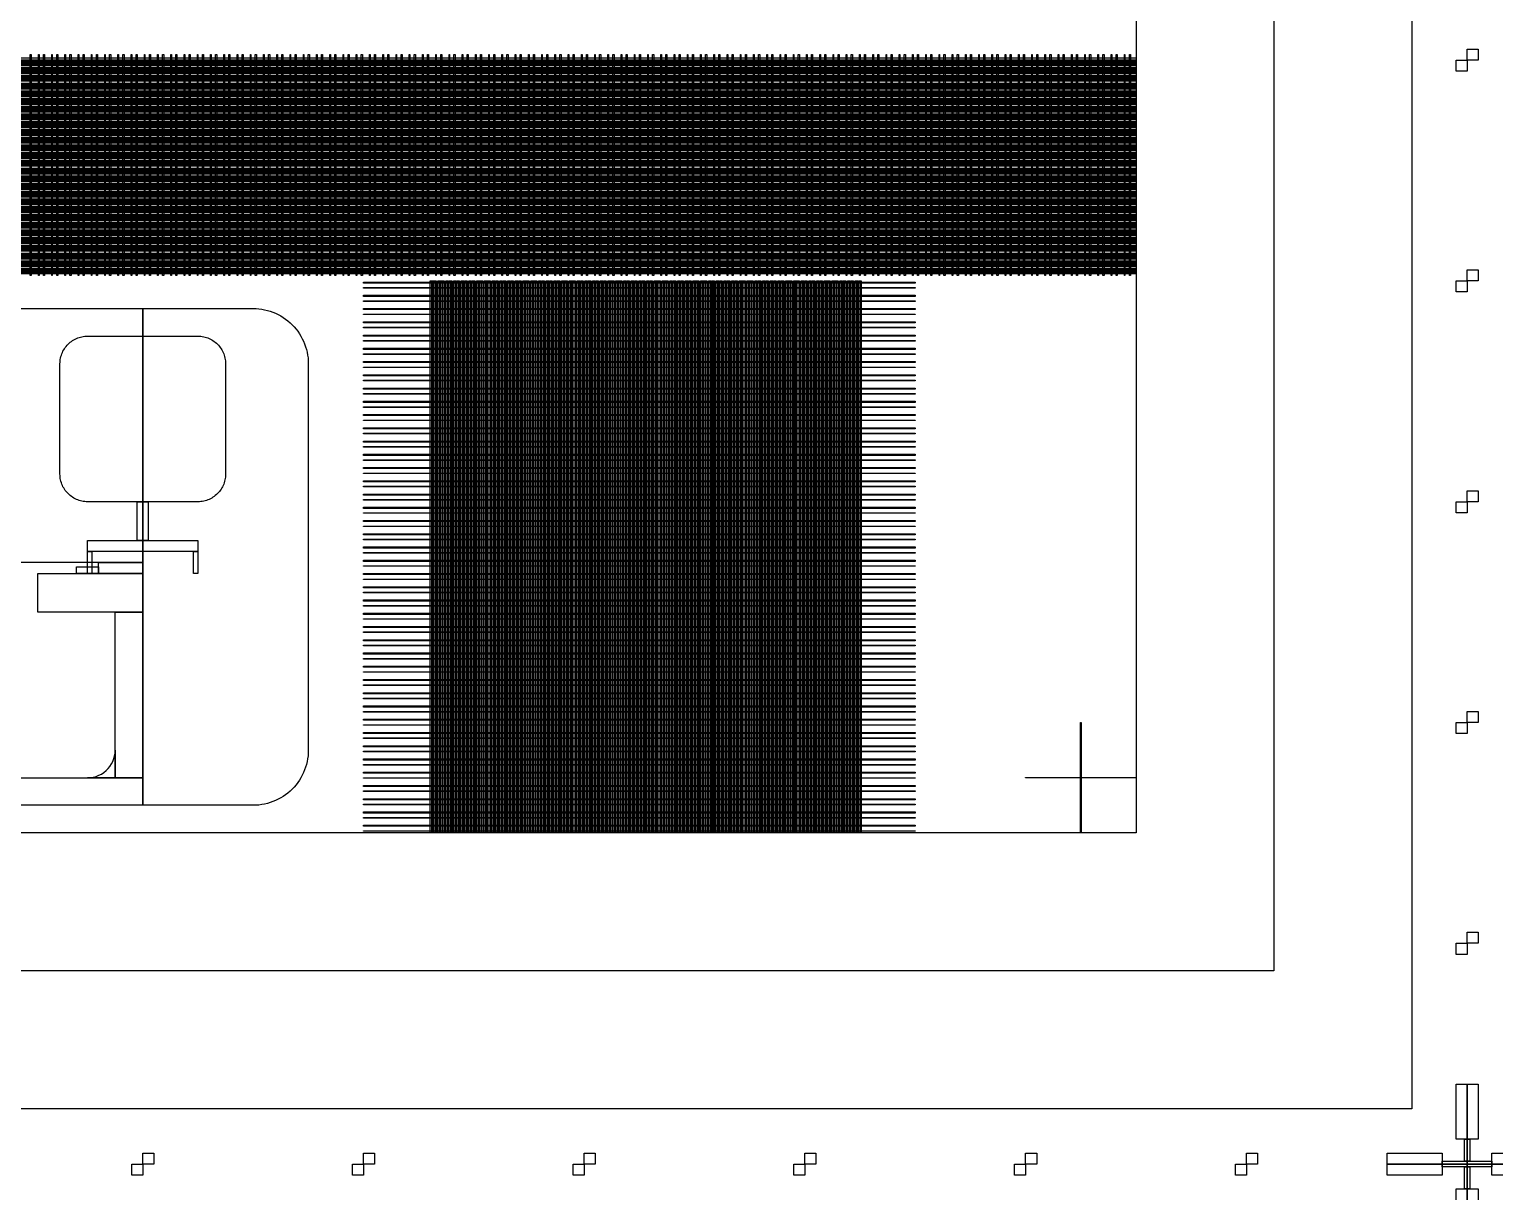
# Model space of a CAD drawing. Extents: x -50000 to 50000, y -50000 to 50000.
# Drawn here: x 33394 to 36050, y -7250 to -5144 of the extents above; entities that cross this region are included whole.
import ezdxf

# ---------------------------------------------------------------- set-up
doc = ezdxf.new("R2010")
doc.units = 0
for name, color, linetype in [('BASEMETAL', 3, 'CONTINUOUS'), ('FRAME', 14, 'CONTINUOUS'), ('MARKERS', 8, 'CONTINUOUS'), ('SECONDLAYER', 7, 'CONTINUOUS'), ('XOR', 5, 'CONTINUOUS'), ('XOR3', 15, 'CONTINUOUS')]:
    doc.layers.add(name, color=color, linetype=linetype)

# ---------------------------------------------------------------- blocks, each defined once
blk = doc.blocks.new('DICINGBORDER')
at = {"layer": 'XOR'}
for points in [[(0, 7195), (0, 7200), (45, 7200), (45, 7195)], [(45, 7180), (45, 7200), (145, 7200), (145, 7180)], [(4780, 7180), (4780, 7200), (4800, 7200), (4800, 7180)], [(5180, 7180), (5180, 7200), (5200, 7200), (5200, 7180)], [(5580, 7180), (5580, 7200), (5600, 7200), (5600, 7180)], [(5980, 7180), (5980, 7200), (6000, 7200), (6000, 7180)], [(6380, 7180), (6380, 7200), (6400, 7200), (6400, 7180)], [(6780, 7180), (6780, 7200), (6800, 7200), (6800, 7180)], [(7055, 7180), (7055, 7200), (7155, 7200), (7155, 7180)], [(7155, 7195), (7155, 7200), (7200, 7200), (7200, 7195)], [(0, 7155), (0, 7195), (5, 7195), (5, 7155)], [(7195, 7155), (7195, 7195), (7200, 7195), (7200, 7155)], [(0, 7055), (0, 7155), (20, 7155), (20, 7055)], [(7180, 7055), (7180, 7155), (7200, 7155), (7200, 7055)], [(0, 2000), (0, 2020), (20, 2020), (20, 2000)], [(7180, 1980), (7180, 2000), (7200, 2000), (7200, 1980)], [(0, 1600), (0, 1620), (20, 1620), (20, 1600)], [(7180, 1580), (7180, 1600), (7200, 1600), (7200, 1580)], [(0, 1200), (0, 1220), (20, 1220), (20, 1200)], [(7180, 1180), (7180, 1200), (7200, 1200), (7200, 1180)], [(0, 800), (0, 820), (20, 820), (20, 800)], [(7180, 780), (7180, 800), (7200, 800), (7200, 780)], [(0, 400), (0, 420), (20, 420), (20, 400)], [(7180, 380), (7180, 400), (7200, 400), (7200, 380)], [(0, 45), (0, 145), (20, 145), (20, 45)], [(7180, 45), (7180, 145), (7200, 145), (7200, 45)], [(0, 5), (0, 45), (5, 45), (5, 5)], [(7195, 5), (7195, 45), (7200, 45), (7200, 5)], [(0, 0), (0, 5), (45, 5), (45, 0)], [(45, 0), (45, 20), (145, 20), (145, 0)], [(4800, 0), (4800, 20), (4820, 20), (4820, 0)], [(5200, 0), (5200, 20), (5220, 20), (5220, 0)], [(5600, 0), (5600, 20), (5620, 20), (5620, 0)], [(6000, 0), (6000, 20), (6020, 20), (6020, 0)], [(6400, 0), (6400, 20), (6420, 20), (6420, 0)], [(6800, 0), (6800, 20), (6820, 20), (6820, 0)], [(7055, 0), (7055, 20), (7155, 20), (7155, 0)], [(7155, 0), (7155, 5), (7200, 5), (7200, 0)]]:
    blk.add_lwpolyline(points, close=True, dxfattribs=at)
blk = doc.blocks.new('CHIP_JARRAY')
at = {"layer": 'BASEMETAL'}
for points in [[(500, 1900), (500, 1904.3), (6500, 1904.3), (6500, 1900)], [(500, 1897), (500, 1899), (6500, 1899), (6500, 1897)], [(500, 1894), (500, 1896.4), (6500, 1896.4), (6500, 1894)], [(500, 1891), (500, 1893), (6500, 1893), (6500, 1891)], [(500, 1886), (500, 1890.3), (6500, 1890.3), (6500, 1886)], [(500, 1883), (500, 1885), (6500, 1885), (6500, 1883)], [(500, 1880), (500, 1882.4), (6500, 1882.4), (6500, 1880)], [(500, 1877), (500, 1879), (6500, 1879), (6500, 1877)], [(500, 1872), (500, 1876.3), (6500, 1876.3), (6500, 1872)], [(500, 1869), (500, 1871), (6500, 1871), (6500, 1869)], [(500, 1866), (500, 1868.4), (6500, 1868.4), (6500, 1866)], [(500, 1863), (500, 1865), (6500, 1865), (6500, 1863)], [(500, 1858), (500, 1862.3), (6500, 1862.3), (6500, 1858)], [(500, 1855), (500, 1857), (6500, 1857), (6500, 1855)], [(500, 1852), (500, 1854.4), (6500, 1854.4), (6500, 1852)], [(500, 1849), (500, 1851), (6500, 1851), (6500, 1849)], [(500, 1844), (500, 1848.3), (6500, 1848.3), (6500, 1844)], [(500, 1841), (500, 1843), (6500, 1843), (6500, 1841)], [(500, 1838), (500, 1840.4), (6500, 1840.4), (6500, 1838)], [(500, 1835), (500, 1837), (6500, 1837), (6500, 1835)], [(500, 1830), (500, 1834.3), (6500, 1834.3), (6500, 1830)], [(500, 1827), (500, 1829), (6500, 1829), (6500, 1827)], [(500, 1824), (500, 1826.4), (6500, 1826.4), (6500, 1824)], [(500, 1821), (500, 1823), (6500, 1823), (6500, 1821)], [(500, 1816), (500, 1820.3), (6500, 1820.3), (6500, 1816)], [(500, 1813), (500, 1815), (6500, 1815), (6500, 1813)], [(500, 1810), (500, 1812.4), (6500, 1812.4), (6500, 1810)], [(500, 1807), (500, 1809), (6500, 1809), (6500, 1807)], [(500, 1802), (500, 1806.3), (6500, 1806.3), (6500, 1802)], [(500, 1799), (500, 1801), (6500, 1801), (6500, 1799)], [(500, 1796), (500, 1798.4), (6500, 1798.4), (6500, 1796)], [(500, 1793), (500, 1795), (6500, 1795), (6500, 1793)], [(500, 1788), (500, 1792.3), (6500, 1792.3), (6500, 1788)], [(500, 1785), (500, 1787), (6500, 1787), (6500, 1785)], [(500, 1782), (500, 1784.4), (6500, 1784.4), (6500, 1782)], [(500, 1779), (500, 1781), (6500, 1781), (6500, 1779)], [(500, 1774), (500, 1778.3), (6500, 1778.3), (6500, 1774)], [(500, 1771), (500, 1773), (6500, 1773), (6500, 1771)], [(500, 1768), (500, 1770.4), (6500, 1770.4), (6500, 1768)], [(500, 1765), (500, 1767), (6500, 1767), (6500, 1765)], [(500, 1760), (500, 1764.3), (6500, 1764.3), (6500, 1760)], [(500, 1757), (500, 1759), (6500, 1759), (6500, 1757)], [(500, 1754), (500, 1756.4), (6500, 1756.4), (6500, 1754)], [(500, 1751), (500, 1753), (6500, 1753), (6500, 1751)], [(500, 1746), (500, 1750.3), (6500, 1750.3), (6500, 1746)], [(500, 1743), (500, 1745), (6500, 1745), (6500, 1743)], [(500, 1740), (500, 1742.4), (6500, 1742.4), (6500, 1740)], [(500, 1737), (500, 1739), (6500, 1739), (6500, 1737)], [(500, 1732), (500, 1736.3), (6500, 1736.3), (6500, 1732)], [(500, 1729), (500, 1731), (6500, 1731), (6500, 1729)], [(500, 1726), (500, 1728.4), (6500, 1728.4), (6500, 1726)], [(500, 1723), (500, 1725), (6500, 1725), (6500, 1723)], [(500, 1718), (500, 1722.3), (6500, 1722.3), (6500, 1718)], [(500, 1715), (500, 1717), (6500, 1717), (6500, 1715)], [(500, 1712), (500, 1714.4), (6500, 1714.4), (6500, 1712)], [(500, 1709), (500, 1711), (6500, 1711), (6500, 1709)], [(500, 1704), (500, 1708.3), (6500, 1708.3), (6500, 1704)], [(500, 1701), (500, 1703), (6500, 1703), (6500, 1701)], [(500, 1698), (500, 1700.4), (6500, 1700.4), (6500, 1698)], [(500, 1695), (500, 1697), (6500, 1697), (6500, 1695)], [(500, 1690), (500, 1694.3), (6500, 1694.3), (6500, 1690)], [(500, 1687), (500, 1689), (6500, 1689), (6500, 1687)], [(500, 1684), (500, 1686.4), (6500, 1686.4), (6500, 1684)], [(500, 1681), (500, 1683), (6500, 1683), (6500, 1681)], [(500, 1676), (500, 1680.3), (6500, 1680.3), (6500, 1676)], [(500, 1673), (500, 1675), (6500, 1675), (6500, 1673)], [(500, 1670), (500, 1672.4), (6500, 1672.4), (6500, 1670)], [(500, 1667), (500, 1669), (6500, 1669), (6500, 1667)], [(500, 1662), (500, 1666.3), (6500, 1666.3), (6500, 1662)], [(500, 1659), (500, 1661), (6500, 1661), (6500, 1659)], [(500, 1656), (500, 1658.4), (6500, 1658.4), (6500, 1656)], [(500, 1653), (500, 1655), (6500, 1655), (6500, 1653)], [(500, 1648), (500, 1652.3), (6500, 1652.3), (6500, 1648)], [(500, 1645), (500, 1647), (6500, 1647), (6500, 1645)], [(500, 1642), (500, 1644.4), (6500, 1644.4), (6500, 1642)], [(500, 1639), (500, 1641), (6500, 1641), (6500, 1639)], [(500, 1634), (500, 1638.3), (6500, 1638.3), (6500, 1634)], [(500, 1631), (500, 1633), (6500, 1633), (6500, 1631)], [(500, 1628), (500, 1630.4), (6500, 1630.4), (6500, 1628)], [(500, 1625), (500, 1627), (6500, 1627), (6500, 1625)], [(500, 1620), (500, 1624.3), (6500, 1624.3), (6500, 1620)], [(500, 1617), (500, 1619), (6500, 1619), (6500, 1617)], [(500, 1614), (500, 1616.4), (6500, 1616.4), (6500, 1614)], [(500, 1611), (500, 1613), (6500, 1613), (6500, 1611)], [(500, 1606), (500, 1610.3), (6500, 1610.3), (6500, 1606)], [(500, 1603), (500, 1605), (6500, 1605), (6500, 1603)], [(500, 1600), (500, 1602.4), (6500, 1602.4), (6500, 1600)], [(500, 1597), (500, 1599), (6500, 1599), (6500, 1597)], [(500, 1592), (500, 1596.3), (6500, 1596.3), (6500, 1592)], [(500, 1589), (500, 1591), (6500, 1591), (6500, 1589)], [(500, 1586), (500, 1588.4), (6500, 1588.4), (6500, 1586)], [(500, 1583), (500, 1585), (6500, 1585), (6500, 1583)], [(500, 1578), (500, 1582.3), (6500, 1582.3), (6500, 1578)], [(500, 1575), (500, 1577), (6500, 1577), (6500, 1575)], [(500, 1572), (500, 1574.4), (6500, 1574.4), (6500, 1572)], [(500, 1569), (500, 1571), (6500, 1571), (6500, 1569)], [(500, 1564), (500, 1568.3), (6500, 1568.3), (6500, 1564)], [(500, 1561), (500, 1563), (6500, 1563), (6500, 1561)], [(500, 1558), (500, 1560.4), (6500, 1560.4), (6500, 1558)], [(500, 1555), (500, 1557), (6500, 1557), (6500, 1555)], [(500, 1550), (500, 1554.3), (6500, 1554.3), (6500, 1550)], [(500, 1547), (500, 1549), (6500, 1549), (6500, 1547)], [(500, 1544), (500, 1546.4), (6500, 1546.4), (6500, 1544)], [(500, 1541), (500, 1543), (6500, 1543), (6500, 1541)], [(500, 1536), (500, 1540.3), (6500, 1540.3), (6500, 1536)], [(500, 1533), (500, 1535), (6500, 1535), (6500, 1533)], [(500, 1530), (500, 1532.4), (6500, 1532.4), (6500, 1530)], [(500, 1527), (500, 1529), (6500, 1529), (6500, 1527)], [(500, 1522), (500, 1526.3), (6500, 1526.3), (6500, 1522)], [(500, 1519), (500, 1521), (6500, 1521), (6500, 1519)], [(500, 1516), (500, 1518.4), (6500, 1518.4), (6500, 1516)], [(500, 1513), (500, 1515), (6500, 1515), (6500, 1513)], [(5221, 500), (5221, 1500), (5225.3, 1500), (5225.3, 500)], [(5224, 500), (5224, 1500), (5226, 1500), (5226, 500)], [(5227, 500), (5227, 1500), (5229.4, 1500), (5229.4, 500)], [(5230, 500), (5230, 1500), (5232, 1500), (5232, 500)], [(5235, 500), (5235, 1500), (5239.3, 1500), (5239.3, 500)], [(5238, 500), (5238, 1500), (5240, 1500), (5240, 500)], [(5241, 500), (5241, 1500), (5243.4, 1500), (5243.4, 500)], [(5244, 500), (5244, 1500), (5246, 1500), (5246, 500)], [(5249, 500), (5249, 1500), (5253.3, 1500), (5253.3, 500)], [(5252, 500), (5252, 1500), (5254, 1500), (5254, 500)], [(5255, 500), (5255, 1500), (5257.4, 1500), (5257.4, 500)], [(5258, 500), (5258, 1500), (5260, 1500), (5260, 500)], [(5263, 500), (5263, 1500), (5267.3, 1500), (5267.3, 500)], [(5266, 500), (5266, 1500), (5268, 1500), (5268, 500)], [(5269, 500), (5269, 1500), (5271.4, 1500), (5271.4, 500)], [(5272, 500), (5272, 1500), (5274, 1500), (5274, 500)], [(5277, 500), (5277, 1500), (5281.3, 1500), (5281.3, 500)], [(5280, 500), (5280, 1500), (5282, 1500), (5282, 500)], [(5283, 500), (5283, 1500), (5285.4, 1500), (5285.4, 500)], [(5286, 500), (5286, 1500), (5288, 1500), (5288, 500)], [(5291, 500), (5291, 1500), (5295.3, 1500), (5295.3, 500)], [(5294, 500), (5294, 1500), (5296, 1500), (5296, 500)], [(5297, 500), (5297, 1500), (5299.4, 1500), (5299.4, 500)], [(5300, 500), (5300, 1500), (5302, 1500), (5302, 500)], [(5305, 500), (5305, 1500), (5309.3, 1500), (5309.3, 500)], [(5308, 500), (5308, 1500), (5310, 1500), (5310, 500)], [(5311, 500), (5311, 1500), (5313.4, 1500), (5313.4, 500)], [(5314, 500), (5314, 1500), (5316, 1500), (5316, 500)], [(5319, 500), (5319, 1500), (5323.3, 1500), (5323.3, 500)], [(5322, 500), (5322, 1500), (5324, 1500), (5324, 500)], [(5325, 500), (5325, 1500), (5327.4, 1500), (5327.4, 500)], [(5328, 500), (5328, 1500), (5330, 1500), (5330, 500)], [(5333, 500), (5333, 1500), (5337.3, 1500), (5337.3, 500)], [(5336, 500), (5336, 1500), (5338, 1500), (5338, 500)], [(5339, 500), (5339, 1500), (5341.4, 1500), (5341.4, 500)], [(5342, 500), (5342, 1500), (5344, 1500), (5344, 500)], [(5347, 500), (5347, 1500), (5351.3, 1500), (5351.3, 500)], [(5350, 500), (5350, 1500), (5352, 1500), (5352, 500)], [(5353, 500), (5353, 1500), (5355.4, 1500), (5355.4, 500)], [(5356, 500), (5356, 1500), (5358, 1500), (5358, 500)], [(5361, 500), (5361, 1500), (5365.3, 1500), (5365.3, 500)], [(5364, 500), (5364, 1500), (5366, 1500), (5366, 500)], [(5367, 500), (5367, 1500), (5369.4, 1500), (5369.4, 500)], [(5370, 500), (5370, 1500), (5372, 1500), (5372, 500)], [(5375, 500), (5375, 1500), (5379.3, 1500), (5379.3, 500)], [(5378, 500), (5378, 1500), (5380, 1500), (5380, 500)], [(5381, 500), (5381, 1500), (5383.4, 1500), (5383.4, 500)], [(5384, 500), (5384, 1500), (5386, 1500), (5386, 500)], [(5389, 500), (5389, 1500), (5393.3, 1500), (5393.3, 500)], [(5392, 500), (5392, 1500), (5394, 1500), (5394, 500)], [(5395, 500), (5395, 1500), (5397.4, 1500), (5397.4, 500)], [(5398, 500), (5398, 1500), (5400, 1500), (5400, 500)], [(5403, 500), (5403, 1500), (5407.3, 1500), (5407.3, 500)], [(5406, 500), (5406, 1500), (5408, 1500), (5408, 500)], [(5409, 500), (5409, 1500), (5411.4, 1500), (5411.4, 500)], [(5412, 500), (5412, 1500), (5414, 1500), (5414, 500)], [(5417, 500), (5417, 1500), (5421.3, 1500), (5421.3, 500)], [(5420, 500), (5420, 1500), (5422, 1500), (5422, 500)], [(5423, 500), (5423, 1500), (5425.4, 1500), (5425.4, 500)], [(5426, 500), (5426, 1500), (5428, 1500), (5428, 500)], [(5431, 500), (5431, 1500), (5435.3, 1500), (5435.3, 500)], [(5434, 500), (5434, 1500), (5436, 1500), (5436, 500)], [(5437, 500), (5437, 1500), (5439.4, 1500), (5439.4, 500)], [(5440, 500), (5440, 1500), (5442, 1500), (5442, 500)], [(5445, 500), (5445, 1500), (5449.3, 1500), (5449.3, 500)], [(5448, 500), (5448, 1500), (5450, 1500), (5450, 500)], [(5451, 500), (5451, 1500), (5453.4, 1500), (5453.4, 500)], [(5454, 500), (5454, 1500), (5456, 1500), (5456, 500)], [(5459, 500), (5459, 1500), (5463.3, 1500), (5463.3, 500)], [(5462, 500), (5462, 1500), (5464, 1500), (5464, 500)], [(5465, 500), (5465, 1500), (5467.4, 1500), (5467.4, 500)], [(5468, 500), (5468, 1500), (5470, 1500), (5470, 500)], [(5473, 500), (5473, 1500), (5477.3, 1500), (5477.3, 500)], [(5476, 500), (5476, 1500), (5478, 1500), (5478, 500)], [(5479, 500), (5479, 1500), (5481.4, 1500), (5481.4, 500)], [(5482, 500), (5482, 1500), (5484, 1500), (5484, 500)], [(5487, 500), (5487, 1500), (5491.3, 1500), (5491.3, 500)], [(5490, 500), (5490, 1500), (5492, 1500), (5492, 500)], [(5493, 500), (5493, 1500), (5495.4, 1500), (5495.4, 500)], [(5496, 500), (5496, 1500), (5498, 1500), (5498, 500)], [(5501, 500), (5501, 1500), (5505.3, 1500), (5505.3, 500)], [(5504, 500), (5504, 1500), (5506, 1500), (5506, 500)], [(5507, 500), (5507, 1500), (5509.4, 1500), (5509.4, 500)], [(5510, 500), (5510, 1500), (5512, 1500), (5512, 500)], [(5515, 500), (5515, 1500), (5519.3, 1500), (5519.3, 500)], [(5518, 500), (5518, 1500), (5520, 1500), (5520, 500)], [(5521, 500), (5521, 1500), (5523.4, 1500), (5523.4, 500)], [(5524, 500), (5524, 1500), (5526, 1500), (5526, 500)], [(5529, 500), (5529, 1500), (5533.3, 1500), (5533.3, 500)], [(5532, 500), (5532, 1500), (5534, 1500), (5534, 500)], [(5535, 500), (5535, 1500), (5537.4, 1500), (5537.4, 500)], [(5538, 500), (5538, 1500), (5540, 1500), (5540, 500)], [(5543, 500), (5543, 1500), (5547.3, 1500), (5547.3, 500)], [(5546, 500), (5546, 1500), (5548, 1500), (5548, 500)], [(5549, 500), (5549, 1500), (5551.4, 1500), (5551.4, 500)], [(5552, 500), (5552, 1500), (5554, 1500), (5554, 500)], [(5557, 500), (5557, 1500), (5561.3, 1500), (5561.3, 500)], [(5560, 500), (5560, 1500), (5562, 1500), (5562, 500)], [(5563, 500), (5563, 1500), (5565.4, 1500), (5565.4, 500)], [(5566, 500), (5566, 1500), (5568, 1500), (5568, 500)], [(5571, 500), (5571, 1500), (5575.3, 1500), (5575.3, 500)], [(5574, 500), (5574, 1500), (5576, 1500), (5576, 500)], [(5577, 500), (5577, 1500), (5579.4, 1500), (5579.4, 500)], [(5580, 500), (5580, 1500), (5582, 1500), (5582, 500)], [(5585, 500), (5585, 1500), (5589.3, 1500), (5589.3, 500)], [(5588, 500), (5588, 1500), (5590, 1500), (5590, 500)], [(5591, 500), (5591, 1500), (5593.4, 1500), (5593.4, 500)], [(5594, 500), (5594, 1500), (5596, 1500), (5596, 500)], [(5599, 500), (5599, 1500), (5603.3, 1500), (5603.3, 500)], [(5602, 500), (5602, 1500), (5604, 1500), (5604, 500)], [(5605, 500), (5605, 1500), (5607.4, 1500), (5607.4, 500)], [(5608, 500), (5608, 1500), (5610, 1500), (5610, 500)], [(5613, 500), (5613, 1500), (5617.3, 1500), (5617.3, 500)], [(5616, 500), (5616, 1500), (5618, 1500), (5618, 500)], [(5619, 500), (5619, 1500), (5621.4, 1500), (5621.4, 500)], [(5622, 500), (5622, 1500), (5624, 1500), (5624, 500)], [(5627, 500), (5627, 1500), (5631.3, 1500), (5631.3, 500)], [(5630, 500), (5630, 1500), (5632, 1500), (5632, 500)], [(5633, 500), (5633, 1500), (5635.4, 1500), (5635.4, 500)], [(5636, 500), (5636, 1500), (5638, 1500), (5638, 500)], [(5641, 500), (5641, 1500), (5645.3, 1500), (5645.3, 500)], [(5644, 500), (5644, 1500), (5646, 1500), (5646, 500)], [(5647, 500), (5647, 1500), (5649.4, 1500), (5649.4, 500)], [(5650, 500), (5650, 1500), (5652, 1500), (5652, 500)], [(5655, 500), (5655, 1500), (5659.3, 1500), (5659.3, 500)], [(5658, 500), (5658, 1500), (5660, 1500), (5660, 500)], [(5661, 500), (5661, 1500), (5663.4, 1500), (5663.4, 500)], [(5664, 500), (5664, 1500), (5666, 1500), (5666, 500)], [(5669, 500), (5669, 1500), (5673.3, 1500), (5673.3, 500)], [(5672, 500), (5672, 1500), (5674, 1500), (5674, 500)], [(5675, 500), (5675, 1500), (5677.4, 1500), (5677.4, 500)], [(5678, 500), (5678, 1500), (5680, 1500), (5680, 500)], [(5683, 500), (5683, 1500), (5687.3, 1500), (5687.3, 500)], [(5686, 500), (5686, 1500), (5688, 1500), (5688, 500)], [(5689, 500), (5689, 1500), (5691.4, 1500), (5691.4, 500)], [(5692, 500), (5692, 1500), (5694, 1500), (5694, 500)], [(5697, 500), (5697, 1500), (5701.3, 1500), (5701.3, 500)], [(5700, 500), (5700, 1500), (5702, 1500), (5702, 500)], [(5703, 500), (5703, 1500), (5705.4, 1500), (5705.4, 500)], [(5706, 500), (5706, 1500), (5708, 1500), (5708, 500)], [(5711, 500), (5711, 1500), (5715.3, 1500), (5715.3, 500)], [(5714, 500), (5714, 1500), (5716, 1500), (5716, 500)], [(5717, 500), (5717, 1500), (5719.4, 1500), (5719.4, 500)], [(5720, 500), (5720, 1500), (5722, 1500), (5722, 500)], [(5725, 500), (5725, 1500), (5729.3, 1500), (5729.3, 500)], [(5728, 500), (5728, 1500), (5730, 1500), (5730, 500)], [(5731, 500), (5731, 1500), (5733.4, 1500), (5733.4, 500)], [(5734, 500), (5734, 1500), (5736, 1500), (5736, 500)], [(5739, 500), (5739, 1500), (5743.3, 1500), (5743.3, 500)], [(5742, 500), (5742, 1500), (5744, 1500), (5744, 500)], [(5745, 500), (5745, 1500), (5747.4, 1500), (5747.4, 500)], [(5748, 500), (5748, 1500), (5750, 1500), (5750, 500)], [(5753, 500), (5753, 1500), (5757.3, 1500), (5757.3, 500)], [(5756, 500), (5756, 1500), (5758, 1500), (5758, 500)], [(5759, 500), (5759, 1500), (5761.4, 1500), (5761.4, 500)], [(5762, 500), (5762, 1500), (5764, 1500), (5764, 500)], [(5767, 500), (5767, 1500), (5771.3, 1500), (5771.3, 500)], [(5770, 500), (5770, 1500), (5772, 1500), (5772, 500)], [(5773, 500), (5773, 1500), (5775.4, 1500), (5775.4, 500)], [(5776, 500), (5776, 1500), (5778, 1500), (5778, 500)], [(5781, 500), (5781, 1500), (5785.3, 1500), (5785.3, 500)], [(5784, 500), (5784, 1500), (5786, 1500), (5786, 500)], [(5787, 500), (5787, 1500), (5789.4, 1500), (5789.4, 500)], [(5790, 500), (5790, 1500), (5792, 1500), (5792, 500)], [(5795, 500), (5795, 1500), (5799.3, 1500), (5799.3, 500)], [(5798, 500), (5798, 1500), (5800, 1500), (5800, 500)], [(5801, 500), (5801, 1500), (5803.4, 1500), (5803.4, 500)], [(5804, 500), (5804, 1500), (5806, 1500), (5806, 500)], [(5809, 500), (5809, 1500), (5813.3, 1500), (5813.3, 500)], [(5812, 500), (5812, 1500), (5814, 1500), (5814, 500)], [(5815, 500), (5815, 1500), (5817.4, 1500), (5817.4, 500)], [(5818, 500), (5818, 1500), (5820, 1500), (5820, 500)], [(5823, 500), (5823, 1500), (5827.3, 1500), (5827.3, 500)], [(5826, 500), (5826, 1500), (5828, 1500), (5828, 500)], [(5829, 500), (5829, 1500), (5831.4, 1500), (5831.4, 500)], [(5832, 500), (5832, 1500), (5834, 1500), (5834, 500)], [(5837, 500), (5837, 1500), (5841.3, 1500), (5841.3, 500)], [(5840, 500), (5840, 1500), (5842, 1500), (5842, 500)], [(5843, 500), (5843, 1500), (5845.4, 1500), (5845.4, 500)], [(5846, 500), (5846, 1500), (5848, 1500), (5848, 500)], [(5851, 500), (5851, 1500), (5855.3, 1500), (5855.3, 500)], [(5854, 500), (5854, 1500), (5856, 1500), (5856, 500)], [(5857, 500), (5857, 1500), (5859.4, 1500), (5859.4, 500)], [(5860, 500), (5860, 1500), (5862, 1500), (5862, 500)], [(5865, 500), (5865, 1500), (5869.3, 1500), (5869.3, 500)], [(5868, 500), (5868, 1500), (5870, 1500), (5870, 500)], [(5871, 500), (5871, 1500), (5873.4, 1500), (5873.4, 500)], [(5874, 500), (5874, 1500), (5876, 1500), (5876, 500)], [(5879, 500), (5879, 1500), (5883.3, 1500), (5883.3, 500)], [(5882, 500), (5882, 1500), (5884, 1500), (5884, 500)], [(5885, 500), (5885, 1500), (5887.4, 1500), (5887.4, 500)], [(5888, 500), (5888, 1500), (5890, 1500), (5890, 500)], [(5893, 500), (5893, 1500), (5897.3, 1500), (5897.3, 500)], [(5896, 500), (5896, 1500), (5898, 1500), (5898, 500)], [(5899, 500), (5899, 1500), (5901.4, 1500), (5901.4, 500)], [(5902, 500), (5902, 1500), (5904, 1500), (5904, 500)], [(5907, 500), (5907, 1500), (5911.3, 1500), (5911.3, 500)], [(5910, 500), (5910, 1500), (5912, 1500), (5912, 500)], [(5913, 500), (5913, 1500), (5915.4, 1500), (5915.4, 500)], [(5916, 500), (5916, 1500), (5918, 1500), (5918, 500)], [(5921, 500), (5921, 1500), (5925.3, 1500), (5925.3, 500)], [(5924, 500), (5924, 1500), (5926, 1500), (5926, 500)], [(5927, 500), (5927, 1500), (5929.4, 1500), (5929.4, 500)], [(5930, 500), (5930, 1500), (5932, 1500), (5932, 500)], [(5935, 500), (5935, 1500), (5939.3, 1500), (5939.3, 500)], [(5938, 500), (5938, 1500), (5940, 1500), (5940, 500)], [(5941, 500), (5941, 1500), (5943.4, 1500), (5943.4, 500)], [(5944, 500), (5944, 1500), (5946, 1500), (5946, 500)], [(5949, 500), (5949, 1500), (5953.3, 1500), (5953.3, 500)], [(5952, 500), (5952, 1500), (5954, 1500), (5954, 500)], [(5955, 500), (5955, 1500), (5957.4, 1500), (5957.4, 500)], [(5958, 500), (5958, 1500), (5960, 1500), (5960, 500)], [(5963, 500), (5963, 1500), (5967.3, 1500), (5967.3, 500)], [(5966, 500), (5966, 1500), (5968, 1500), (5968, 500)], [(5969, 500), (5969, 1500), (5971.4, 1500), (5971.4, 500)], [(5972, 500), (5972, 1500), (5974, 1500), (5974, 500)], [(5977, 500), (5977, 1500), (5981.3, 1500), (5981.3, 500)], [(5980, 500), (5980, 1500), (5982, 1500), (5982, 500)], [(5983, 500), (5983, 1500), (5985.4, 1500), (5985.4, 500)], [(5986, 500), (5986, 1500), (5988, 1500), (5988, 500)], [(5991, 500), (5991, 1500), (5995.3, 1500), (5995.3, 500)], [(5994, 500), (5994, 1500), (5996, 1500), (5996, 500)], [(5997, 500), (5997, 1500), (5999.4, 1500), (5999.4, 500)], [(6000, 500), (6000, 1500), (6002, 1500), (6002, 500)], [(4300, 990), (4300, 1450), (4700, 1450), (4700, 990)], [(4700, 550), (4700, 1450), (4900, 1450), (4905.234, 1449.863), (4910.453, 1449.452), (4915.643, 1448.769), (4920.791, 1447.815), (4925.882, 1446.593), (4930.902, 1445.106), (4935.837, 1443.358), (4940.674, 1441.355), (4945.399, 1439.101), (4950, 1436.603), (4954.464, 1433.867), (4958.779, 1430.902), (4962.932, 1427.715), (4966.913, 1424.314), (4970.711, 1420.711), (4974.314, 1416.913), (4977.715, 1412.932), (4980.902, 1408.779), (4983.867, 1404.464), (4986.603, 1400), (4989.101, 1395.399), (4991.355, 1390.674), (4993.358, 1385.837), (4995.106, 1380.902), (4996.593, 1375.882), (4997.815, 1370.791), (4998.769, 1365.643), (4999.452, 1360.453), (4999.863, 1355.234), (5000, 1350), (5000, 650), (4999.863, 644.766), (4999.452, 639.547), (4998.769, 634.357), (4997.815, 629.209), (4996.593, 624.118), (4995.106, 619.098), (4993.358, 614.163), (4991.355, 609.326), (4989.101, 604.601), (4986.603, 600), (4983.867, 595.536), (4980.902, 591.221), (4977.715, 587.068), (4974.314, 583.087), (4970.711, 579.289), (4966.913, 575.686), (4962.932, 572.285), (4958.779, 569.098), (4954.464, 566.133), (4950, 563.397), (4945.399, 560.899), (4940.674, 558.645), (4935.837, 556.642), (4930.902, 554.894), (4925.882, 553.407), (4920.791, 552.185), (4915.643, 551.231), (4910.453, 550.548), (4905.234, 550.137), (4900, 550)], [(4620, 970), (4620, 990), (4700, 990), (4700, 970)], [(4510, 900), (4510, 970), (4700, 970), (4700, 900)], [(4580, 970), (4580, 982), (4620, 982), (4620, 970)], [(4650, 600), (4650, 900), (4700, 900), (4700, 600)], [(4600, 600), (4605.226, 600.274), (4610.396, 601.093), (4615.451, 602.447), (4620.337, 604.323), (4625, 606.699), (4629.389, 609.549), (4633.457, 612.843), (4637.157, 616.543), (4640.451, 620.611), (4643.301, 625), (4645.677, 629.663), (4647.553, 634.549), (4648.907, 639.604), (4649.726, 644.774), (4650, 650), (4650, 600)], [(4300, 550), (4300, 600), (4700, 600), (4700, 550)]]:
    blk.add_lwpolyline(points, close=True, dxfattribs=at)
at = {"layer": 'FRAME'}
for points in [[(0, 0), (0, 7000), (7000, 7000), (7000, 0)], [(500, 500), (500, 6500), (6500, 6500), (6500, 500)]]:
    blk.add_lwpolyline(points, close=True, dxfattribs=at)
at = {"layer": 'MARKERS'}
for points in [[(6399.5, 600.5), (6399.5, 700), (6400.5, 700), (6400.5, 600.5)], [(6300, 599.5), (6300, 600.5), (6500, 600.5), (6500, 599.5)], [(6399.5, 500), (6399.5, 599.5), (6400.5, 599.5), (6400.5, 500)]]:
    blk.add_lwpolyline(points, close=True, dxfattribs=at)
at = {"layer": 'SECONDLAYER'}
for points in [[(4496, 1510), (4496, 1910), (4498, 1910), (4498, 1510)], [(4511, 1510), (4511, 1910), (4512, 1910), (4512, 1510)], [(4520, 1510), (4520, 1910), (4522, 1910), (4522, 1510)], [(4535, 1510), (4535, 1910), (4536, 1910), (4536, 1510)], [(4544, 1510), (4544, 1910), (4546, 1910), (4546, 1510)], [(4559, 1510), (4559, 1910), (4560, 1910), (4560, 1510)], [(4568, 1510), (4568, 1910), (4570, 1910), (4570, 1510)], [(4583, 1510), (4583, 1910), (4584, 1910), (4584, 1510)], [(4592, 1510), (4592, 1910), (4594, 1910), (4594, 1510)], [(4607, 1510), (4607, 1910), (4608, 1910), (4608, 1510)], [(4616, 1510), (4616, 1910), (4618, 1910), (4618, 1510)], [(4631, 1510), (4631, 1910), (4632, 1910), (4632, 1510)], [(4640, 1510), (4640, 1910), (4642, 1910), (4642, 1510)], [(4655, 1510), (4655, 1910), (4656, 1910), (4656, 1510)], [(4664, 1510), (4664, 1910), (4666, 1910), (4666, 1510)], [(4679, 1510), (4679, 1910), (4680, 1910), (4680, 1510)], [(4688, 1510), (4688, 1910), (4690, 1910), (4690, 1510)], [(4703, 1510), (4703, 1910), (4704, 1910), (4704, 1510)], [(4712, 1510), (4712, 1910), (4714, 1910), (4714, 1510)], [(4727, 1510), (4727, 1910), (4728, 1910), (4728, 1510)], [(4736, 1510), (4736, 1910), (4738, 1910), (4738, 1510)], [(4751, 1510), (4751, 1910), (4752, 1910), (4752, 1510)], [(4760, 1510), (4760, 1910), (4762, 1910), (4762, 1510)], [(4775, 1510), (4775, 1910), (4776, 1910), (4776, 1510)], [(4784, 1510), (4784, 1910), (4786, 1910), (4786, 1510)], [(4799, 1510), (4799, 1910), (4800, 1910), (4800, 1510)], [(4808, 1510), (4808, 1910), (4810, 1910), (4810, 1510)], [(4823, 1510), (4823, 1910), (4824, 1910), (4824, 1510)], [(4832, 1510), (4832, 1910), (4834, 1910), (4834, 1510)], [(4847, 1510), (4847, 1910), (4848, 1910), (4848, 1510)], [(4856, 1510), (4856, 1910), (4858, 1910), (4858, 1510)], [(4871, 1510), (4871, 1910), (4872, 1910), (4872, 1510)], [(4880, 1510), (4880, 1910), (4882, 1910), (4882, 1510)], [(4895, 1510), (4895, 1910), (4896, 1910), (4896, 1510)], [(4904, 1510), (4904, 1910), (4906, 1910), (4906, 1510)], [(4919, 1510), (4919, 1910), (4920, 1910), (4920, 1510)], [(4928, 1510), (4928, 1910), (4930, 1910), (4930, 1510)], [(4943, 1510), (4943, 1910), (4944, 1910), (4944, 1510)], [(4952, 1510), (4952, 1910), (4954, 1910), (4954, 1510)], [(4967, 1510), (4967, 1910), (4968, 1910), (4968, 1510)], [(4976, 1510), (4976, 1910), (4978, 1910), (4978, 1510)], [(4991, 1510), (4991, 1910), (4992, 1910), (4992, 1510)], [(5000, 1510), (5000, 1910), (5002, 1910), (5002, 1510)], [(5015, 1510), (5015, 1910), (5016, 1910), (5016, 1510)], [(5024, 1510), (5024, 1910), (5026, 1910), (5026, 1510)], [(5039, 1510), (5039, 1910), (5040, 1910), (5040, 1510)], [(5048, 1510), (5048, 1910), (5050, 1910), (5050, 1510)], [(5063, 1510), (5063, 1910), (5064, 1910), (5064, 1510)], [(5072, 1510), (5072, 1910), (5074, 1910), (5074, 1510)], [(5087, 1510), (5087, 1910), (5088, 1910), (5088, 1510)], [(5096, 1510), (5096, 1910), (5098, 1910), (5098, 1510)], [(5111, 1510), (5111, 1910), (5112, 1910), (5112, 1510)], [(5120, 1510), (5120, 1910), (5122, 1910), (5122, 1510)], [(5135, 1510), (5135, 1910), (5136, 1910), (5136, 1510)], [(5144, 1510), (5144, 1910), (5146, 1910), (5146, 1510)], [(5159, 1510), (5159, 1910), (5160, 1910), (5160, 1510)], [(5168, 1510), (5168, 1910), (5170, 1910), (5170, 1510)], [(5183, 1510), (5183, 1910), (5184, 1910), (5184, 1510)], [(5192, 1510), (5192, 1910), (5194, 1910), (5194, 1510)], [(5207, 1510), (5207, 1910), (5208, 1910), (5208, 1510)], [(5216, 1510), (5216, 1910), (5218, 1910), (5218, 1510)], [(5231, 1510), (5231, 1910), (5232, 1910), (5232, 1510)], [(5240, 1510), (5240, 1910), (5242, 1910), (5242, 1510)], [(5255, 1510), (5255, 1910), (5256, 1910), (5256, 1510)], [(5264, 1510), (5264, 1910), (5266, 1910), (5266, 1510)], [(5279, 1510), (5279, 1910), (5280, 1910), (5280, 1510)], [(5288, 1510), (5288, 1910), (5290, 1910), (5290, 1510)], [(5303, 1510), (5303, 1910), (5304, 1910), (5304, 1510)], [(5312, 1510), (5312, 1910), (5314, 1910), (5314, 1510)], [(5327, 1510), (5327, 1910), (5328, 1910), (5328, 1510)], [(5336, 1510), (5336, 1910), (5338, 1910), (5338, 1510)], [(5351, 1510), (5351, 1910), (5352, 1910), (5352, 1510)], [(5360, 1510), (5360, 1910), (5362, 1910), (5362, 1510)], [(5375, 1510), (5375, 1910), (5376, 1910), (5376, 1510)], [(5384, 1510), (5384, 1910), (5386, 1910), (5386, 1510)], [(5399, 1510), (5399, 1910), (5400, 1910), (5400, 1510)], [(5408, 1510), (5408, 1910), (5410, 1910), (5410, 1510)], [(5423, 1510), (5423, 1910), (5424, 1910), (5424, 1510)], [(5432, 1510), (5432, 1910), (5434, 1910), (5434, 1510)], [(5447, 1510), (5447, 1910), (5448, 1910), (5448, 1510)], [(5456, 1510), (5456, 1910), (5458, 1910), (5458, 1510)], [(5471, 1510), (5471, 1910), (5472, 1910), (5472, 1510)], [(5480, 1510), (5480, 1910), (5482, 1910), (5482, 1510)], [(5495, 1510), (5495, 1910), (5496, 1910), (5496, 1510)], [(5504, 1510), (5504, 1910), (5506, 1910), (5506, 1510)], [(5519, 1510), (5519, 1910), (5520, 1910), (5520, 1510)], [(5528, 1510), (5528, 1910), (5530, 1910), (5530, 1510)], [(5543, 1510), (5543, 1910), (5544, 1910), (5544, 1510)], [(5552, 1510), (5552, 1910), (5554, 1910), (5554, 1510)], [(5567, 1510), (5567, 1910), (5568, 1910), (5568, 1510)], [(5576, 1510), (5576, 1910), (5578, 1910), (5578, 1510)], [(5591, 1510), (5591, 1910), (5592, 1910), (5592, 1510)], [(5600, 1510), (5600, 1910), (5602, 1910), (5602, 1510)], [(5615, 1510), (5615, 1910), (5616, 1910), (5616, 1510)], [(5624, 1510), (5624, 1910), (5626, 1910), (5626, 1510)], [(5639, 1510), (5639, 1910), (5640, 1910), (5640, 1510)], [(5648, 1510), (5648, 1910), (5650, 1910), (5650, 1510)], [(5663, 1510), (5663, 1910), (5664, 1910), (5664, 1510)], [(5672, 1510), (5672, 1910), (5674, 1910), (5674, 1510)], [(5687, 1510), (5687, 1910), (5688, 1910), (5688, 1510)], [(5696, 1510), (5696, 1910), (5698, 1910), (5698, 1510)], [(5711, 1510), (5711, 1910), (5712, 1910), (5712, 1510)], [(5720, 1510), (5720, 1910), (5722, 1910), (5722, 1510)], [(5735, 1510), (5735, 1910), (5736, 1910), (5736, 1510)], [(5744, 1510), (5744, 1910), (5746, 1910), (5746, 1510)], [(5759, 1510), (5759, 1910), (5760, 1910), (5760, 1510)], [(5768, 1510), (5768, 1910), (5770, 1910), (5770, 1510)], [(5783, 1510), (5783, 1910), (5784, 1910), (5784, 1510)], [(5792, 1510), (5792, 1910), (5794, 1910), (5794, 1510)], [(5807, 1510), (5807, 1910), (5808, 1910), (5808, 1510)], [(5816, 1510), (5816, 1910), (5818, 1910), (5818, 1510)], [(5831, 1510), (5831, 1910), (5832, 1910), (5832, 1510)], [(5840, 1510), (5840, 1910), (5842, 1910), (5842, 1510)], [(5855, 1510), (5855, 1910), (5856, 1910), (5856, 1510)], [(5864, 1510), (5864, 1910), (5866, 1910), (5866, 1510)], [(5879, 1510), (5879, 1910), (5880, 1910), (5880, 1510)], [(5888, 1510), (5888, 1910), (5890, 1910), (5890, 1510)], [(5903, 1510), (5903, 1910), (5904, 1910), (5904, 1510)], [(5912, 1510), (5912, 1910), (5914, 1910), (5914, 1510)], [(5927, 1510), (5927, 1910), (5928, 1910), (5928, 1510)], [(5936, 1510), (5936, 1910), (5938, 1910), (5938, 1510)], [(5951, 1510), (5951, 1910), (5952, 1910), (5952, 1510)], [(5960, 1510), (5960, 1910), (5962, 1910), (5962, 1510)], [(5975, 1510), (5975, 1910), (5976, 1910), (5976, 1510)], [(5984, 1510), (5984, 1910), (5986, 1910), (5986, 1510)], [(5999, 1510), (5999, 1910), (6000, 1910), (6000, 1510)], [(6008, 1510), (6008, 1910), (6010, 1910), (6010, 1510)], [(6023, 1510), (6023, 1910), (6024, 1910), (6024, 1510)], [(6032, 1510), (6032, 1910), (6034, 1910), (6034, 1510)], [(6047, 1510), (6047, 1910), (6048, 1910), (6048, 1510)], [(6056, 1510), (6056, 1910), (6058, 1910), (6058, 1510)], [(6071, 1510), (6071, 1910), (6072, 1910), (6072, 1510)], [(6080, 1510), (6080, 1910), (6082, 1910), (6082, 1510)], [(6095, 1510), (6095, 1910), (6096, 1910), (6096, 1510)], [(6104, 1510), (6104, 1910), (6106, 1910), (6106, 1510)], [(6119, 1510), (6119, 1910), (6120, 1910), (6120, 1510)], [(6128, 1510), (6128, 1910), (6130, 1910), (6130, 1510)], [(6143, 1510), (6143, 1910), (6144, 1910), (6144, 1510)], [(6152, 1510), (6152, 1910), (6154, 1910), (6154, 1510)], [(6167, 1510), (6167, 1910), (6168, 1910), (6168, 1510)], [(6176, 1510), (6176, 1910), (6178, 1910), (6178, 1510)], [(6191, 1510), (6191, 1910), (6192, 1910), (6192, 1510)], [(6200, 1510), (6200, 1910), (6202, 1910), (6202, 1510)], [(6215, 1510), (6215, 1910), (6216, 1910), (6216, 1510)], [(6224, 1510), (6224, 1910), (6226, 1910), (6226, 1510)], [(6239, 1510), (6239, 1910), (6240, 1910), (6240, 1510)], [(6248, 1510), (6248, 1910), (6250, 1910), (6250, 1510)], [(6263, 1510), (6263, 1910), (6264, 1910), (6264, 1510)], [(6272, 1510), (6272, 1910), (6274, 1910), (6274, 1510)], [(6287, 1510), (6287, 1910), (6288, 1910), (6288, 1510)], [(6296, 1510), (6296, 1910), (6298, 1910), (6298, 1510)], [(6311, 1510), (6311, 1910), (6312, 1910), (6312, 1510)], [(6320, 1510), (6320, 1910), (6322, 1910), (6322, 1510)], [(6335, 1510), (6335, 1910), (6336, 1910), (6336, 1510)], [(6344, 1510), (6344, 1910), (6346, 1910), (6346, 1510)], [(6359, 1510), (6359, 1910), (6360, 1910), (6360, 1510)], [(6368, 1510), (6368, 1910), (6370, 1910), (6370, 1510)], [(6383, 1510), (6383, 1910), (6384, 1910), (6384, 1510)], [(6392, 1510), (6392, 1910), (6394, 1910), (6394, 1510)], [(6407, 1510), (6407, 1910), (6408, 1910), (6408, 1510)], [(6416, 1510), (6416, 1910), (6418, 1910), (6418, 1510)], [(6431, 1510), (6431, 1910), (6432, 1910), (6432, 1510)], [(6440, 1510), (6440, 1910), (6442, 1910), (6442, 1510)], [(6455, 1510), (6455, 1910), (6456, 1910), (6456, 1510)], [(6464, 1510), (6464, 1910), (6466, 1910), (6466, 1510)], [(6479, 1510), (6479, 1910), (6480, 1910), (6480, 1510)], [(6488, 1510), (6488, 1910), (6490, 1910), (6490, 1510)], [(5100, 1496), (5100, 1498), (6100, 1498), (6100, 1496)], [(5100, 1487), (5100, 1488), (6100, 1488), (6100, 1487)], [(5100, 1472), (5100, 1474), (6100, 1474), (6100, 1472)], [(5100, 1463), (5100, 1464), (6100, 1464), (6100, 1463)], [(5100, 1448), (5100, 1450), (6100, 1450), (6100, 1448)], [(5100, 1439), (5100, 1440), (6100, 1440), (6100, 1439)], [(5100, 1424), (5100, 1426), (6100, 1426), (6100, 1424)], [(5100, 1415), (5100, 1416), (6100, 1416), (6100, 1415)], [(4600, 1100), (4597.383, 1100.069), (4594.774, 1100.274), (4592.178, 1100.616), (4589.604, 1101.093), (4587.059, 1101.704), (4584.549, 1102.447), (4582.082, 1103.321), (4579.663, 1104.323), (4577.3, 1105.45), (4575, 1106.699), (4572.768, 1108.066), (4570.611, 1109.549), (4568.534, 1111.143), (4566.543, 1112.843), (4564.645, 1114.645), (4562.843, 1116.543), (4561.143, 1118.534), (4559.549, 1120.611), (4558.066, 1122.768), (4556.699, 1125), (4555.45, 1127.3), (4554.323, 1129.663), (4553.321, 1132.082), (4552.447, 1134.549), (4551.704, 1137.059), (4551.093, 1139.604), (4550.616, 1142.178), (4550.274, 1144.774), (4550.069, 1147.383), (4550, 1150), (4550, 1350), (4550.069, 1352.617), (4550.274, 1355.226), (4550.616, 1357.822), (4551.093, 1360.396), (4551.704, 1362.941), (4552.447, 1365.451), (4553.321, 1367.918), (4554.323, 1370.337), (4555.45, 1372.7), (4556.699, 1375), (4558.066, 1377.232), (4559.549, 1379.389), (4561.143, 1381.466), (4562.843, 1383.457), (4564.645, 1385.355), (4566.543, 1387.157), (4568.534, 1388.857), (4570.611, 1390.451), (4572.768, 1391.934), (4575, 1393.301), (4577.3, 1394.55), (4579.663, 1395.677), (4582.082, 1396.679), (4584.549, 1397.553), (4587.059, 1398.296), (4589.604, 1398.907), (4592.178, 1399.384), (4594.774, 1399.726), (4597.383, 1399.931), (4600, 1400), (4800, 1400), (4802.617, 1399.931), (4805.226, 1399.726), (4807.822, 1399.384), (4810.396, 1398.907), (4812.941, 1398.296), (4815.451, 1397.553), (4817.918, 1396.679), (4820.337, 1395.677), (4822.7, 1394.55), (4825, 1393.301), (4827.232, 1391.934), (4829.389, 1390.451), (4831.466, 1388.857), (4833.457, 1387.157), (4835.355, 1385.355), (4837.157, 1383.457), (4838.857, 1381.466), (4840.451, 1379.389), (4841.934, 1377.232), (4843.301, 1375), (4844.55, 1372.7), (4845.677, 1370.337), (4846.679, 1367.918), (4847.553, 1365.451), (4848.296, 1362.941), (4848.907, 1360.396), (4849.384, 1357.822), (4849.726, 1355.226), (4849.931, 1352.617), (4850, 1350), (4850, 1150), (4849.931, 1147.383), (4849.726, 1144.774), (4849.384, 1142.178), (4848.907, 1139.604), (4848.296, 1137.059), (4847.553, 1134.549), (4846.679, 1132.082), (4845.677, 1129.663), (4844.55, 1127.3), (4843.301, 1125), (4841.934, 1122.768), (4840.451, 1120.611), (4838.857, 1118.534), (4837.157, 1116.543), (4835.355, 1114.645), (4833.457, 1112.843), (4831.466, 1111.143), (4829.389, 1109.549), (4827.232, 1108.066), (4825, 1106.699), (4822.7, 1105.45), (4820.337, 1104.323), (4817.918, 1103.321), (4815.451, 1102.447), (4812.941, 1101.704), (4810.396, 1101.093), (4807.822, 1100.616), (4805.226, 1100.274), (4802.617, 1100.069), (4800, 1100)], [(5100, 1400), (5100, 1402), (6100, 1402), (6100, 1400)], [(5100, 1391), (5100, 1392), (6100, 1392), (6100, 1391)], [(5100, 1376), (5100, 1378), (6100, 1378), (6100, 1376)], [(5100, 1367), (5100, 1368), (6100, 1368), (6100, 1367)], [(5100, 1352), (5100, 1354), (6100, 1354), (6100, 1352)], [(5100, 1343), (5100, 1344), (6100, 1344), (6100, 1343)], [(5100, 1328), (5100, 1330), (6100, 1330), (6100, 1328)], [(5100, 1319), (5100, 1320), (6100, 1320), (6100, 1319)], [(5100, 1304), (5100, 1306), (6100, 1306), (6100, 1304)], [(5100, 1295), (5100, 1296), (6100, 1296), (6100, 1295)], [(5100, 1280), (5100, 1282), (6100, 1282), (6100, 1280)], [(5100, 1271), (5100, 1272), (6100, 1272), (6100, 1271)], [(5100, 1256), (5100, 1258), (6100, 1258), (6100, 1256)], [(5100, 1247), (5100, 1248), (6100, 1248), (6100, 1247)], [(5100, 1232), (5100, 1234), (6100, 1234), (6100, 1232)], [(5100, 1223), (5100, 1224), (6100, 1224), (6100, 1223)], [(5100, 1208), (5100, 1210), (6100, 1210), (6100, 1208)], [(5100, 1199), (5100, 1200), (6100, 1200), (6100, 1199)], [(5100, 1184), (5100, 1186), (6100, 1186), (6100, 1184)], [(5100, 1175), (5100, 1176), (6100, 1176), (6100, 1175)], [(5100, 1160), (5100, 1162), (6100, 1162), (6100, 1160)], [(5100, 1151), (5100, 1152), (6100, 1152), (6100, 1151)], [(5100, 1136), (5100, 1138), (6100, 1138), (6100, 1136)], [(5100, 1127), (5100, 1128), (6100, 1128), (6100, 1127)], [(4690, 1030), (4690, 1100), (4710, 1100), (4710, 1030)], [(5100, 1112), (5100, 1114), (6100, 1114), (6100, 1112)], [(5100, 1103), (5100, 1104), (6100, 1104), (6100, 1103)], [(5100, 1088), (5100, 1090), (6100, 1090), (6100, 1088)], [(5100, 1079), (5100, 1080), (6100, 1080), (6100, 1079)], [(5100, 1064), (5100, 1066), (6100, 1066), (6100, 1064)], [(5100, 1055), (5100, 1056), (6100, 1056), (6100, 1055)], [(5100, 1040), (5100, 1042), (6100, 1042), (6100, 1040)], [(4600, 1010), (4600, 1030), (4800, 1030), (4800, 1010)], [(4600, 970), (4600, 1010), (4608, 1010), (4608, 970)], [(4792, 970), (4792, 1010), (4800, 1010), (4800, 970)], [(5100, 1031), (5100, 1032), (6100, 1032), (6100, 1031)], [(5100, 1016), (5100, 1018), (6100, 1018), (6100, 1016)], [(5100, 1007), (5100, 1008), (6100, 1008), (6100, 1007)], [(5100, 992), (5100, 994), (6100, 994), (6100, 992)], [(5100, 983), (5100, 984), (6100, 984), (6100, 983)], [(5100, 968), (5100, 970), (6100, 970), (6100, 968)], [(5100, 959), (5100, 960), (6100, 960), (6100, 959)], [(5100, 944), (5100, 946), (6100, 946), (6100, 944)], [(5100, 935), (5100, 936), (6100, 936), (6100, 935)], [(5100, 920), (5100, 922), (6100, 922), (6100, 920)], [(5100, 911), (5100, 912), (6100, 912), (6100, 911)], [(5100, 896), (5100, 898), (6100, 898), (6100, 896)], [(5100, 887), (5100, 888), (6100, 888), (6100, 887)], [(5100, 872), (5100, 874), (6100, 874), (6100, 872)], [(5100, 863), (5100, 864), (6100, 864), (6100, 863)], [(5100, 848), (5100, 850), (6100, 850), (6100, 848)], [(5100, 839), (5100, 840), (6100, 840), (6100, 839)], [(5100, 824), (5100, 826), (6100, 826), (6100, 824)], [(5100, 815), (5100, 816), (6100, 816), (6100, 815)], [(5100, 800), (5100, 802), (6100, 802), (6100, 800)], [(5100, 791), (5100, 792), (6100, 792), (6100, 791)], [(5100, 776), (5100, 778), (6100, 778), (6100, 776)], [(5100, 767), (5100, 768), (6100, 768), (6100, 767)], [(5100, 752), (5100, 754), (6100, 754), (6100, 752)], [(5100, 743), (5100, 744), (6100, 744), (6100, 743)], [(5100, 728), (5100, 730), (6100, 730), (6100, 728)], [(5100, 719), (5100, 720), (6100, 720), (6100, 719)], [(5100, 704), (5100, 706), (6100, 706), (6100, 704)], [(5100, 695), (5100, 696), (6100, 696), (6100, 695)], [(5100, 680), (5100, 682), (6100, 682), (6100, 680)], [(5100, 671), (5100, 672), (6100, 672), (6100, 671)], [(5100, 656), (5100, 658), (6100, 658), (6100, 656)], [(5100, 647), (5100, 648), (6100, 648), (6100, 647)], [(5100, 632), (5100, 634), (6100, 634), (6100, 632)], [(5100, 623), (5100, 624), (6100, 624), (6100, 623)], [(5100, 608), (5100, 610), (6100, 610), (6100, 608)], [(5100, 599), (5100, 600), (6100, 600), (6100, 599)], [(5100, 584), (5100, 586), (6100, 586), (6100, 584)], [(5100, 575), (5100, 576), (6100, 576), (6100, 575)], [(5100, 560), (5100, 562), (6100, 562), (6100, 560)], [(5100, 551), (5100, 552), (6100, 552), (6100, 551)], [(5100, 536), (5100, 538), (6100, 538), (6100, 536)], [(5100, 527), (5100, 528), (6100, 528), (6100, 527)], [(5100, 512), (5100, 514), (6100, 514), (6100, 512)], [(5100, 503), (5100, 504), (6100, 504), (6100, 503)]]:
    blk.add_lwpolyline(points, close=True, dxfattribs=at)
at = {"layer": 'XOR3'}
blk.add_lwpolyline([(250, 250), (250, 6750), (6750, 6750), (6750, 250)], close=True, dxfattribs=at)

msp = doc.modelspace()

# ---------------------------------------------------------------- linework, layer by layer
at = {"layer": 'FRAME'}
for radius in [50000, 49000]:
    msp.add_circle((0, 0), radius, dxfattribs=at)

# ---------------------------------------------------------------- block references
for name, p in [('DICINGBORDER', (28800, -7200)), ('DICINGBORDER', (36000, -7200)), ('CHIP_JARRAY', (28900, -7100)), ('DICINGBORDER', (28800, -14400)), ('DICINGBORDER', (36000, -14400))]:
    msp.add_blockref(name, p)

doc.saveas('drawing.dxf')
